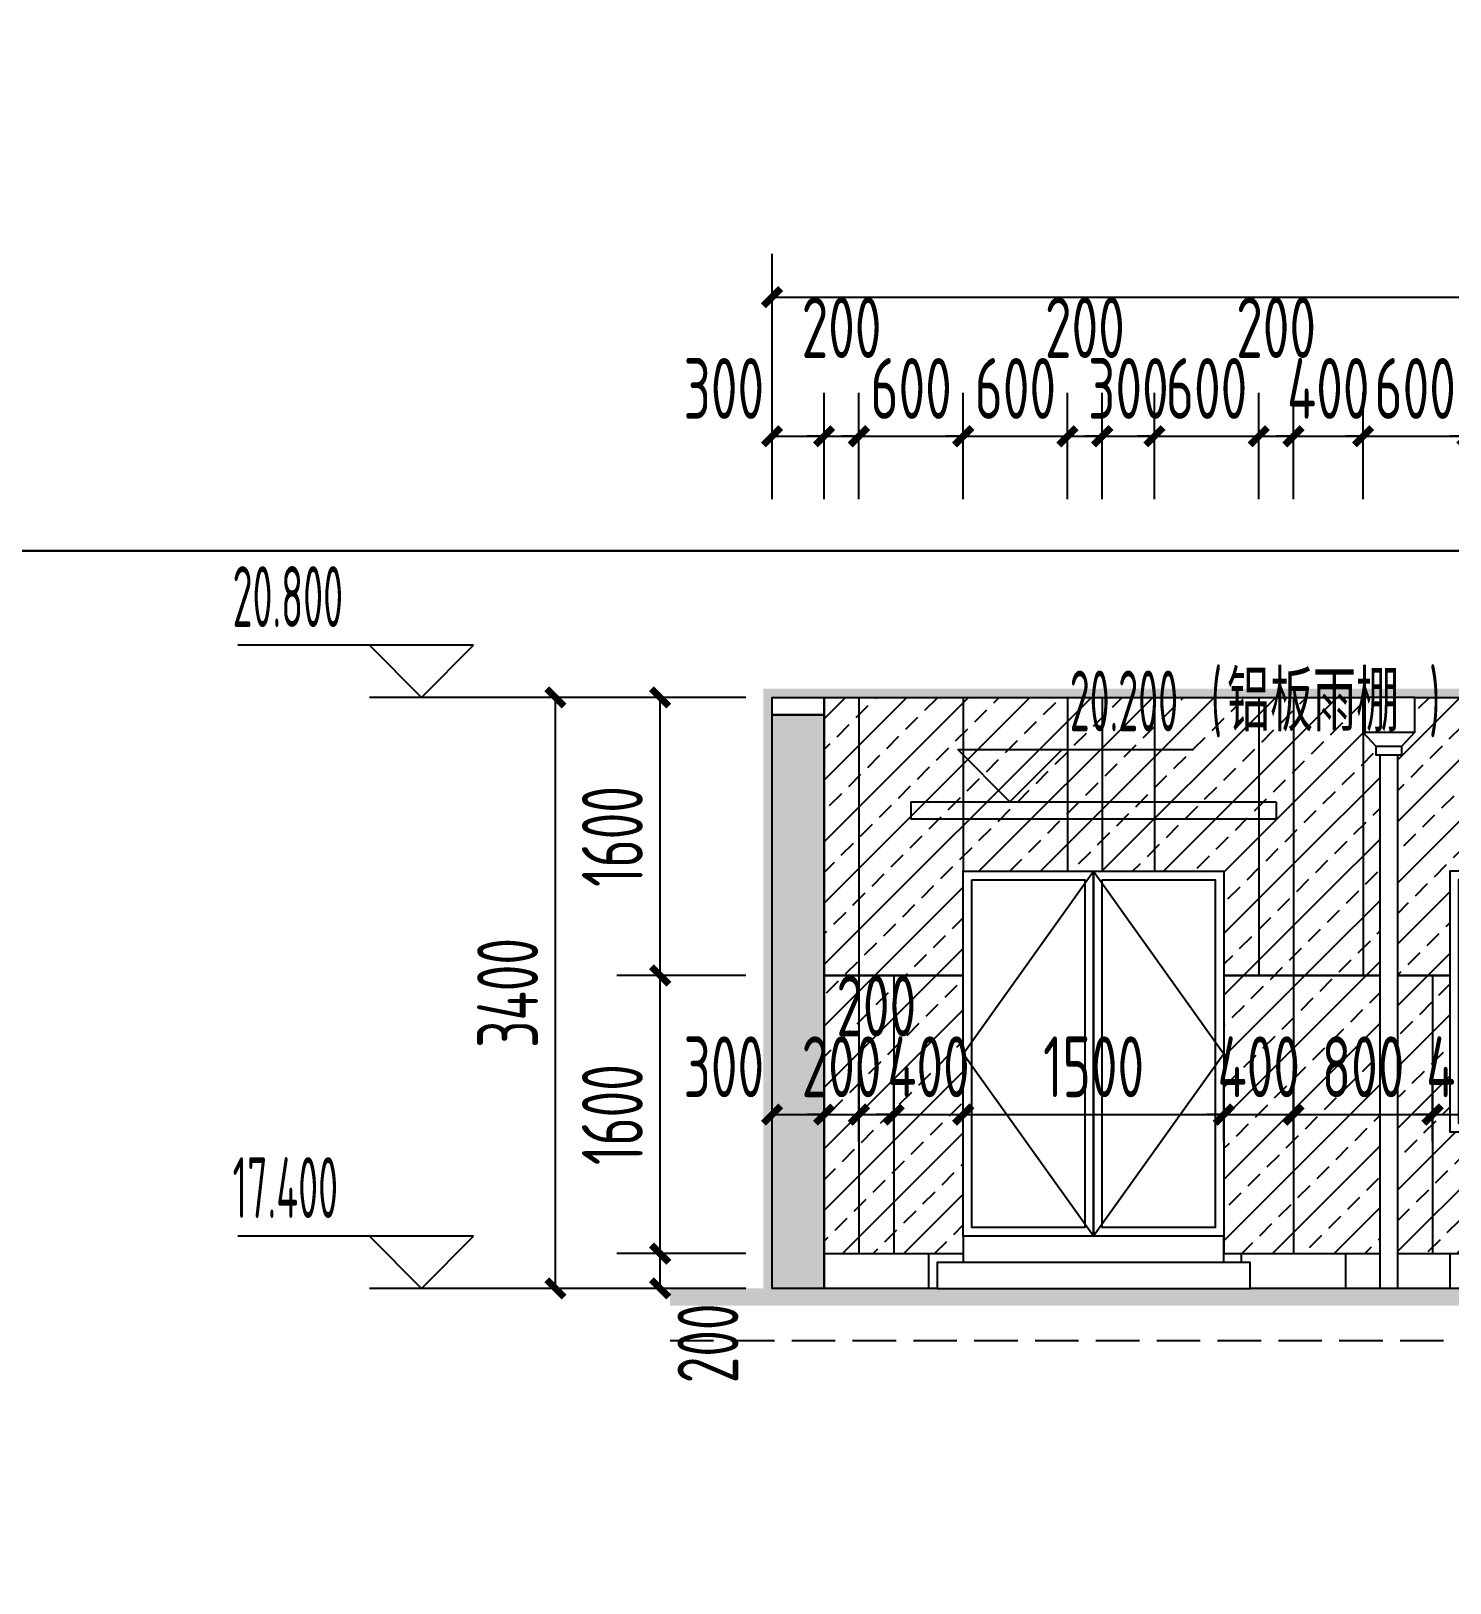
# Model space of a CAD drawing. Extents: x -863035 to 270371, y -8918 to 240488.
# Drawn here: x 204656 to 212818, y 137954 to 146883 of the extents above; entities that cross this region are included whole.
import ezdxf

# ---------------------------------------------------------------- set-up
doc = ezdxf.new("R2010")
doc.units = 0
doc.header["$LTSCALE"] = 1000
doc.header["$MEASUREMENT"] = 0
doc.linetypes.add('109-34 轴网$0$L1$0$$AUDIT_BAD_LTYPE1', pattern=[0])
doc.linetypes.add('DASH', pattern=[0.35, 0.25, -0.1])
for name, color, linetype in [('01-标注_尺寸', 124, 'Continuous'), ('01-标注_标高', 200, 'Continuous'), ('02-TEXT_标注', 130, 'Continuous'), ('05-填充_156', 156, 'Continuous'), ('05-填充_18', 18, 'Continuous'), ('A-C_窗', 140, 'Continuous'), ('E-墙面分格', 146, 'Continuous'), ('E-立面轮廓', 241, 'Continuous'), ('E_STRM', 7, 'Continuous')]:
    doc.layers.add(name, color=color, linetype=linetype)
doc.layers.add('04-不打印_辅助线', color=165, linetype='Continuous', plot=False)
doc.styles.add('_TCH_DIM', font='ROS1', dxfattribs={"width": 0.75, "bigfont": 'JD'})
doc.styles.add('_TCH_DIM_T3', font='ROS1', dxfattribs={"width": 0.75, "bigfont": 'JD'})
doc.dimstyles.new('_TCH_ARCH&&100', dxfattribs={"dimtxt": 350, "dimasz": 100, "dimexe": 250, "dimexo": 300, "dimgap": 100, "dimtad": 1, "dimdec": 0, "dimzin": 0, "dimdsep": 46, "dimtxsty": '_TCH_DIM_T3', "dimblk": 'ARCHTICK', "dimcen": 0.09, "dimclrt": 7, "dimazin": 2, "dimtfac": 1, "dimtdec": 0, "dimtix": 1, "dimtmove": 2, "dimatfit": 3, "dimfxl": 0, "dimtolj": 1, "dimtzin": 0, "dimarcsym": 0})

# ---------------------------------------------------------------- blocks, each defined once
blk = doc.blocks.new('JDLKSAJDLAKSDOW')
at = {"layer": 'A-C_窗', "linetype": '109-34 轴网$0$L1$0$$AUDIT_BAD_LTYPE1'}
for points in [[(-318023.8, 268749.4), (-318823.8, 268749.4), (-318823.8, 267249.4), (-318023.8, 267249.4)], [(-318073.8, 268699.4), (-318773.8, 268699.4), (-318773.8, 267299.4), (-318073.8, 267299.4)]]:
    blk.add_lwpolyline(points, close=True, dxfattribs=at)
blk.add_lwpolyline([(-318023.8, 268749.4), (-318773.8, 267999.4), (-318023.8, 267249.4)], dxfattribs=at)
blk = doc.blocks.new('_ArchTick')
at = {"color": 0, "linetype": 'ByBlock', "const_width": 0.4}
blk.add_lwpolyline([(-0.5, -0.5), (0.5, 0.5)], dxfattribs=at)
blk = doc.blocks.new('*D1827')
at = {"layer": '01-标注_尺寸', "color": 0, "lineweight": -2, "transparency": 16777216}
for p, q in [((208165.7, 143048.5), (207422.3, 143048.5)), ((207672.3, 139648.5), (207672.3, 143048.5)), ((208165.7, 139648.5), (207422.3, 139648.5))]:
    blk.add_line(p, q, dxfattribs=at)
at = {"layer": 'Defpoints', "color": 0, "transparency": 16777216}
for p in [(207672.3, 143048.5), (208465.7, 143048.5), (208465.7, 139648.5)]:
    blk.add_point(p, dxfattribs=at)
at = {"layer": '01-标注_尺寸', "color": 0, "lineweight": -2, "transparency": 16777216, "xscale": 100, "yscale": 100, "zscale": 100}
for p, rotation in [((207672.3, 143048.5), 90), ((207672.3, 139648.5), 270)]:
    blk.add_blockref('_ArchTick', p, dxfattribs=dict(at, rotation=rotation))
at = {"layer": '01-标注_尺寸', "color": 7, "transparency": 16777216, "insert": (207397.3, 141348.5), "char_height": 350, "attachment_point": 5, "rotation": 90, "style": '_TCH_DIM_T3'}
blk.add_mtext('\\A1;3400', dxfattribs=at)
blk = doc.blocks.new('*D1828')
at = {"layer": '01-标注_尺寸', "color": 0, "lineweight": -2, "transparency": 16777216}
for p, q in [((208768, 139848.5), (208024.6, 139848.5)), ((208274.6, 139648.5), (208274.6, 139848.5)), ((208768, 139648.5), (208024.6, 139648.5))]:
    blk.add_line(p, q, dxfattribs=at)
at = {"layer": 'Defpoints', "color": 0, "transparency": 16777216}
for p in [(208274.6, 139848.5), (209068, 139848.5), (209068, 139648.5)]:
    blk.add_point(p, dxfattribs=at)
at = {"layer": '01-标注_尺寸', "color": 0, "lineweight": -2, "transparency": 16777216, "xscale": 100, "yscale": 100, "zscale": 100}
for p, rotation in [((208274.6, 139848.5), 90), ((208274.6, 139648.5), 270)]:
    blk.add_blockref('_ArchTick', p, dxfattribs=dict(at, rotation=rotation))
at = {"layer": '01-标注_尺寸', "color": 7, "transparency": 16777216, "insert": (208549.6, 139332.5), "char_height": 350, "attachment_point": 5, "rotation": 90, "style": '_TCH_DIM_T3'}
blk.add_mtext('\\A1;200', dxfattribs=at)
blk = doc.blocks.new('*D1829')
at = {"layer": '01-标注_尺寸', "color": 0, "lineweight": -2, "transparency": 16777216}
for p, q in [((208768, 141448.5), (208024.6, 141448.5)), ((208274.6, 139848.5), (208274.6, 141448.5)), ((208768, 139848.5), (208024.6, 139848.5))]:
    blk.add_line(p, q, dxfattribs=at)
at = {"layer": 'Defpoints', "color": 0, "transparency": 16777216}
for p in [(208274.6, 141448.5), (209068, 141448.5), (209068, 139848.5)]:
    blk.add_point(p, dxfattribs=at)
at = {"layer": '01-标注_尺寸', "color": 0, "lineweight": -2, "transparency": 16777216, "xscale": 100, "yscale": 100, "zscale": 100}
for p, rotation in [((208274.6, 141448.5), 90), ((208274.6, 139848.5), 270)]:
    blk.add_blockref('_ArchTick', p, dxfattribs=dict(at, rotation=rotation))
at = {"layer": '01-标注_尺寸', "color": 7, "transparency": 16777216, "insert": (207999.6, 140648.5), "char_height": 350, "attachment_point": 5, "rotation": 90, "style": '_TCH_DIM_T3'}
blk.add_mtext('\\A1;1600', dxfattribs=at)
blk = doc.blocks.new('*D1830')
at = {"layer": '01-标注_尺寸', "color": 0, "lineweight": -2, "transparency": 16777216}
for p, q in [((208768, 143048.5), (208024.6, 143048.5)), ((208274.6, 141448.5), (208274.6, 143048.5)), ((208768, 141448.5), (208024.6, 141448.5))]:
    blk.add_line(p, q, dxfattribs=at)
at = {"layer": 'Defpoints', "color": 0, "transparency": 16777216}
for p in [(208274.6, 143048.5), (209068, 143048.5), (209068, 141448.5)]:
    blk.add_point(p, dxfattribs=at)
at = {"layer": '01-标注_尺寸', "color": 0, "lineweight": -2, "transparency": 16777216, "xscale": 100, "yscale": 100, "zscale": 100}
for p, rotation in [((208274.6, 143048.5), 90), ((208274.6, 141448.5), 270)]:
    blk.add_blockref('_ArchTick', p, dxfattribs=dict(at, rotation=rotation))
at = {"layer": '01-标注_尺寸', "color": 7, "transparency": 16777216, "insert": (207999.6, 142248.5), "char_height": 350, "attachment_point": 5, "rotation": 90, "style": '_TCH_DIM_T3'}
blk.add_mtext('\\A1;1600', dxfattribs=at)
blk = doc.blocks.new('*D1872')
at = {"layer": '01-标注_尺寸', "color": 0, "lineweight": -2, "transparency": 16777216}
for p, q in [((208918, 144189.9), (208918, 144801.2)), ((209218, 144189.9), (209218, 144801.2)), ((208918, 144551.2), (209218, 144551.2))]:
    blk.add_line(p, q, dxfattribs=at)
at = {"layer": 'Defpoints', "color": 0, "transparency": 16777216}
for p in [(209218, 144551.2), (208918, 143889.9), (209218, 143889.9)]:
    blk.add_point(p, dxfattribs=at)
at = {"layer": '01-标注_尺寸', "color": 0, "lineweight": -2, "transparency": 16777216, "xscale": 100, "yscale": 100, "zscale": 100, "rotation": 180}
blk.add_blockref('_ArchTick', (208918, 144551.2), dxfattribs=at)
at = {"layer": '01-标注_尺寸', "color": 0, "lineweight": -2, "transparency": 16777216, "xscale": 100, "yscale": 100, "zscale": 100}
blk.add_blockref('_ArchTick', (209218, 144551.2), dxfattribs=at)
at = {"layer": '01-标注_尺寸', "color": 7, "transparency": 16777216, "insert": (208640.8, 144826.2), "char_height": 350, "attachment_point": 5, "style": '_TCH_DIM_T3'}
blk.add_mtext('\\A1;300', dxfattribs=at)
blk = doc.blocks.new('*D1873')
at = {"layer": '01-标注_尺寸', "color": 0, "lineweight": -2, "transparency": 16777216}
for p, q in [((209218, 144189.9), (209218, 144801.2)), ((209418, 144189.9), (209418, 144801.2)), ((209218, 144551.2), (209118, 144551.2)), ((209218, 144551.2), (209418, 144551.2)), ((209418, 144551.2), (209518, 144551.2))]:
    blk.add_line(p, q, dxfattribs=at)
at = {"layer": 'Defpoints', "color": 0, "transparency": 16777216}
for p in [(209418, 144551.2), (209218, 143889.9), (209418, 143889.9)]:
    blk.add_point(p, dxfattribs=at)
at = {"layer": '01-标注_尺寸', "color": 0, "lineweight": -2, "transparency": 16777216, "xscale": 100, "yscale": 100, "zscale": 100}
blk.add_blockref('_ArchTick', (209218, 144551.2), dxfattribs=at)
at = {"layer": '01-标注_尺寸', "color": 0, "lineweight": -2, "transparency": 16777216, "xscale": 100, "yscale": 100, "zscale": 100, "rotation": 180}
blk.add_blockref('_ArchTick', (209418, 144551.2), dxfattribs=at)
at = {"layer": '01-标注_尺寸', "color": 7, "transparency": 16777216, "insert": (209318, 145176.2), "char_height": 350, "attachment_point": 5, "style": '_TCH_DIM_T3'}
blk.add_mtext('\\A1;200', dxfattribs=at)
blk = doc.blocks.new('*D1874')
at = {"layer": '01-标注_尺寸', "color": 0, "lineweight": -2, "transparency": 16777216}
for p, q in [((209418, 144189.9), (209418, 144801.2)), ((210018, 144189.9), (210018, 144801.2)), ((209418, 144551.2), (209318, 144551.2)), ((209418, 144551.2), (210018, 144551.2)), ((210018, 144551.2), (210118, 144551.2))]:
    blk.add_line(p, q, dxfattribs=at)
at = {"layer": 'Defpoints', "color": 0, "transparency": 16777216}
for p in [(210018, 144551.2), (209418, 143889.9), (210018, 143889.9)]:
    blk.add_point(p, dxfattribs=at)
at = {"layer": '01-标注_尺寸', "color": 0, "lineweight": -2, "transparency": 16777216, "xscale": 100, "yscale": 100, "zscale": 100}
blk.add_blockref('_ArchTick', (209418, 144551.2), dxfattribs=at)
at = {"layer": '01-标注_尺寸', "color": 0, "lineweight": -2, "transparency": 16777216, "xscale": 100, "yscale": 100, "zscale": 100, "rotation": 180}
blk.add_blockref('_ArchTick', (210018, 144551.2), dxfattribs=at)
at = {"layer": '01-标注_尺寸', "color": 7, "transparency": 16777216, "insert": (209718, 144826.2), "char_height": 350, "attachment_point": 5, "style": '_TCH_DIM_T3'}
blk.add_mtext('\\A1;600', dxfattribs=at)
blk = doc.blocks.new('*D1875')
at = {"layer": '01-标注_尺寸', "color": 0, "lineweight": -2, "transparency": 16777216}
for p, q in [((210018, 144189.9), (210018, 144801.2)), ((210618, 144189.9), (210618, 144801.2)), ((210018, 144551.2), (209918, 144551.2)), ((210018, 144551.2), (210618, 144551.2)), ((210618, 144551.2), (210718, 144551.2))]:
    blk.add_line(p, q, dxfattribs=at)
at = {"layer": 'Defpoints', "color": 0, "transparency": 16777216}
for p in [(210618, 144551.2), (210018, 143889.9), (210618, 143889.9)]:
    blk.add_point(p, dxfattribs=at)
at = {"layer": '01-标注_尺寸', "color": 0, "lineweight": -2, "transparency": 16777216, "xscale": 100, "yscale": 100, "zscale": 100}
blk.add_blockref('_ArchTick', (210018, 144551.2), dxfattribs=at)
at = {"layer": '01-标注_尺寸', "color": 0, "lineweight": -2, "transparency": 16777216, "xscale": 100, "yscale": 100, "zscale": 100, "rotation": 180}
blk.add_blockref('_ArchTick', (210618, 144551.2), dxfattribs=at)
at = {"layer": '01-标注_尺寸', "color": 7, "transparency": 16777216, "insert": (210318, 144826.2), "char_height": 350, "attachment_point": 5, "style": '_TCH_DIM_T3'}
blk.add_mtext('\\A1;600', dxfattribs=at)
blk = doc.blocks.new('*D1876')
at = {"layer": '01-标注_尺寸', "color": 0, "lineweight": -2, "transparency": 16777216}
for p, q in [((210618, 144189.9), (210618, 144801.2)), ((210818, 144189.9), (210818, 144801.2)), ((210618, 144551.2), (210818, 144551.2))]:
    blk.add_line(p, q, dxfattribs=at)
at = {"layer": 'Defpoints', "color": 0, "transparency": 16777216}
for p in [(210818, 144551.2), (210618, 143889.9), (210818, 143889.9)]:
    blk.add_point(p, dxfattribs=at)
at = {"layer": '01-标注_尺寸', "color": 0, "lineweight": -2, "transparency": 16777216, "xscale": 100, "yscale": 100, "zscale": 100, "rotation": 180}
blk.add_blockref('_ArchTick', (210618, 144551.2), dxfattribs=at)
at = {"layer": '01-标注_尺寸', "color": 0, "lineweight": -2, "transparency": 16777216, "xscale": 100, "yscale": 100, "zscale": 100}
blk.add_blockref('_ArchTick', (210818, 144551.2), dxfattribs=at)
at = {"layer": '01-标注_尺寸', "color": 7, "transparency": 16777216, "insert": (210718, 145176.2), "char_height": 350, "attachment_point": 5, "style": '_TCH_DIM_T3'}
blk.add_mtext('\\A1;200', dxfattribs=at)
blk = doc.blocks.new('*D1877')
at = {"layer": '01-标注_尺寸', "color": 0, "lineweight": -2, "transparency": 16777216}
for p, q in [((210818, 144189.9), (210818, 144801.2)), ((211118, 144189.9), (211118, 144801.2)), ((210818, 144551.2), (210718, 144551.2)), ((210818, 144551.2), (211118, 144551.2)), ((211118, 144551.2), (211218, 144551.2))]:
    blk.add_line(p, q, dxfattribs=at)
at = {"layer": 'Defpoints', "color": 0, "transparency": 16777216}
for p in [(211118, 144551.2), (210818, 143889.9), (211118, 143889.9)]:
    blk.add_point(p, dxfattribs=at)
at = {"layer": '01-标注_尺寸', "color": 0, "lineweight": -2, "transparency": 16777216, "xscale": 100, "yscale": 100, "zscale": 100}
blk.add_blockref('_ArchTick', (210818, 144551.2), dxfattribs=at)
at = {"layer": '01-标注_尺寸', "color": 0, "lineweight": -2, "transparency": 16777216, "xscale": 100, "yscale": 100, "zscale": 100, "rotation": 180}
blk.add_blockref('_ArchTick', (211118, 144551.2), dxfattribs=at)
at = {"layer": '01-标注_尺寸', "color": 7, "transparency": 16777216, "insert": (210968, 144826.2), "char_height": 350, "attachment_point": 5, "style": '_TCH_DIM_T3'}
blk.add_mtext('\\A1;300', dxfattribs=at)
blk = doc.blocks.new('*D1878')
at = {"layer": '01-标注_尺寸', "color": 0, "lineweight": -2, "transparency": 16777216}
for p, q in [((211118, 144189.9), (211118, 144801.2)), ((211718, 144189.9), (211718, 144801.2)), ((211118, 144551.2), (211018, 144551.2)), ((211118, 144551.2), (211718, 144551.2)), ((211718, 144551.2), (211818, 144551.2))]:
    blk.add_line(p, q, dxfattribs=at)
at = {"layer": 'Defpoints', "color": 0, "transparency": 16777216}
for p in [(211718, 144551.2), (211118, 143889.9), (211718, 143889.9)]:
    blk.add_point(p, dxfattribs=at)
at = {"layer": '01-标注_尺寸', "color": 0, "lineweight": -2, "transparency": 16777216, "xscale": 100, "yscale": 100, "zscale": 100}
blk.add_blockref('_ArchTick', (211118, 144551.2), dxfattribs=at)
at = {"layer": '01-标注_尺寸', "color": 0, "lineweight": -2, "transparency": 16777216, "xscale": 100, "yscale": 100, "zscale": 100, "rotation": 180}
blk.add_blockref('_ArchTick', (211718, 144551.2), dxfattribs=at)
at = {"layer": '01-标注_尺寸', "color": 7, "transparency": 16777216, "insert": (211418, 144826.2), "char_height": 350, "attachment_point": 5, "style": '_TCH_DIM_T3'}
blk.add_mtext('\\A1;600', dxfattribs=at)
blk = doc.blocks.new('*D1879')
at = {"layer": '01-标注_尺寸', "color": 0, "lineweight": -2, "transparency": 16777216}
for p, q in [((211718, 144189.9), (211718, 144801.2)), ((211918, 144189.9), (211918, 144801.2)), ((211718, 144551.2), (211918, 144551.2))]:
    blk.add_line(p, q, dxfattribs=at)
at = {"layer": 'Defpoints', "color": 0, "transparency": 16777216}
for p in [(211918, 144551.2), (211718, 143889.9), (211918, 143889.9)]:
    blk.add_point(p, dxfattribs=at)
at = {"layer": '01-标注_尺寸', "color": 0, "lineweight": -2, "transparency": 16777216, "xscale": 100, "yscale": 100, "zscale": 100, "rotation": 180}
blk.add_blockref('_ArchTick', (211718, 144551.2), dxfattribs=at)
at = {"layer": '01-标注_尺寸', "color": 0, "lineweight": -2, "transparency": 16777216, "xscale": 100, "yscale": 100, "zscale": 100}
blk.add_blockref('_ArchTick', (211918, 144551.2), dxfattribs=at)
at = {"layer": '01-标注_尺寸', "color": 7, "transparency": 16777216, "insert": (211818, 145176.2), "char_height": 350, "attachment_point": 5, "style": '_TCH_DIM_T3'}
blk.add_mtext('\\A1;200', dxfattribs=at)
blk = doc.blocks.new('*D1880')
at = {"layer": '01-标注_尺寸', "color": 0, "lineweight": -2, "transparency": 16777216}
for p, q in [((211918, 144189.9), (211918, 144801.2)), ((212318, 144189.9), (212318, 144801.2)), ((211918, 144551.2), (211818, 144551.2)), ((211918, 144551.2), (212318, 144551.2)), ((212318, 144551.2), (212418, 144551.2))]:
    blk.add_line(p, q, dxfattribs=at)
at = {"layer": 'Defpoints', "color": 0, "transparency": 16777216}
for p in [(212318, 144551.2), (211918, 143889.9), (212318, 143889.9)]:
    blk.add_point(p, dxfattribs=at)
at = {"layer": '01-标注_尺寸', "color": 0, "lineweight": -2, "transparency": 16777216, "xscale": 100, "yscale": 100, "zscale": 100}
blk.add_blockref('_ArchTick', (211918, 144551.2), dxfattribs=at)
at = {"layer": '01-标注_尺寸', "color": 0, "lineweight": -2, "transparency": 16777216, "xscale": 100, "yscale": 100, "zscale": 100, "rotation": 180}
blk.add_blockref('_ArchTick', (212318, 144551.2), dxfattribs=at)
at = {"layer": '01-标注_尺寸', "color": 7, "transparency": 16777216, "insert": (212118, 144826.2), "char_height": 350, "attachment_point": 5, "style": '_TCH_DIM_T3'}
blk.add_mtext('\\A1;400', dxfattribs=at)
blk = doc.blocks.new('*D1881')
at = {"layer": '01-标注_尺寸', "color": 0, "lineweight": -2, "transparency": 16777216}
for p, q in [((212318, 144189.9), (212318, 144801.2)), ((212918, 144189.9), (212918, 144801.2)), ((212318, 144551.2), (212218, 144551.2)), ((212318, 144551.2), (212918, 144551.2)), ((212918, 144551.2), (213018, 144551.2))]:
    blk.add_line(p, q, dxfattribs=at)
at = {"layer": 'Defpoints', "color": 0, "transparency": 16777216}
for p in [(212918, 144551.2), (212318, 143889.9), (212918, 143889.9)]:
    blk.add_point(p, dxfattribs=at)
at = {"layer": '01-标注_尺寸', "color": 0, "lineweight": -2, "transparency": 16777216, "xscale": 100, "yscale": 100, "zscale": 100}
blk.add_blockref('_ArchTick', (212318, 144551.2), dxfattribs=at)
at = {"layer": '01-标注_尺寸', "color": 0, "lineweight": -2, "transparency": 16777216, "xscale": 100, "yscale": 100, "zscale": 100, "rotation": 180}
blk.add_blockref('_ArchTick', (212918, 144551.2), dxfattribs=at)
at = {"layer": '01-标注_尺寸', "color": 7, "transparency": 16777216, "insert": (212618, 144826.2), "char_height": 350, "attachment_point": 5, "style": '_TCH_DIM_T3'}
blk.add_mtext('\\A1;600', dxfattribs=at)
blk = doc.blocks.new('*D1882')
at = {"layer": '01-标注_尺寸', "color": 0, "lineweight": -2, "transparency": 16777216}
for p, q in [((212918, 144189.9), (212918, 144801.2)), ((213318, 144189.9), (213318, 144801.2)), ((212918, 144551.2), (212818, 144551.2)), ((212918, 144551.2), (213318, 144551.2)), ((213318, 144551.2), (213418, 144551.2))]:
    blk.add_line(p, q, dxfattribs=at)
at = {"layer": 'Defpoints', "color": 0, "transparency": 16777216}
for p in [(213318, 144551.2), (212918, 143889.9), (213318, 143889.9)]:
    blk.add_point(p, dxfattribs=at)
at = {"layer": '01-标注_尺寸', "color": 0, "lineweight": -2, "transparency": 16777216, "xscale": 100, "yscale": 100, "zscale": 100}
blk.add_blockref('_ArchTick', (212918, 144551.2), dxfattribs=at)
at = {"layer": '01-标注_尺寸', "color": 0, "lineweight": -2, "transparency": 16777216, "xscale": 100, "yscale": 100, "zscale": 100, "rotation": 180}
blk.add_blockref('_ArchTick', (213318, 144551.2), dxfattribs=at)
at = {"layer": '01-标注_尺寸', "color": 7, "transparency": 16777216, "insert": (213118, 144826.2), "char_height": 350, "attachment_point": 5, "style": '_TCH_DIM_T3'}
blk.add_mtext('\\A1;400', dxfattribs=at)
blk = doc.blocks.new('*D1918')
at = {"layer": '01-标注_尺寸', "color": 0, "lineweight": -2, "transparency": 16777216}
for p, q in [((208918, 144676.2), (208918, 145601.2)), ((227318, 144676.2), (227318, 145601.2)), ((208918, 145351.2), (227318, 145351.2))]:
    blk.add_line(p, q, dxfattribs=at)
at = {"layer": 'Defpoints', "color": 0, "transparency": 16777216}
for p in [(227318, 145351.2), (208918, 144376.2), (227318, 144376.2)]:
    blk.add_point(p, dxfattribs=at)
at = {"layer": '01-标注_尺寸', "color": 0, "lineweight": -2, "transparency": 16777216, "xscale": 100, "yscale": 100, "zscale": 100, "rotation": 180}
blk.add_blockref('_ArchTick', (208918, 145351.2), dxfattribs=at)
at = {"layer": '01-标注_尺寸', "color": 0, "lineweight": -2, "transparency": 16777216, "xscale": 100, "yscale": 100, "zscale": 100}
blk.add_blockref('_ArchTick', (227318, 145351.2), dxfattribs=at)
at = {"layer": '01-标注_尺寸', "color": 7, "transparency": 16777216, "insert": (218118, 145626.2), "char_height": 350, "attachment_point": 5, "style": '_TCH_DIM_T3'}
blk.add_mtext('\\A1;18400', dxfattribs=at)
blk = doc.blocks.new('_RAINH')
blk.add_lwpolyline([(-150, 0), (-150, -200), (150, -200), (150, 0)], close=True)
for points in [[(-150, -200), (-75, -280), (75, -280), (150, -200)], [(-75, -280), (-75, -330), (75, -330), (75, -280)]]:
    blk.add_lwpolyline(points)
blk = doc.blocks.new('*D2161')
at = {"layer": '01-标注_尺寸', "color": 0, "lineweight": -2, "transparency": 16777216}
for p, q in [((208918, 140493.3), (208918, 140898.5)), ((209218, 140493.3), (209218, 140898.5)), ((208918, 140648.5), (209218, 140648.5))]:
    blk.add_line(p, q, dxfattribs=at)
at = {"layer": 'Defpoints', "color": 0, "transparency": 16777216}
for p in [(209218, 140648.5), (208918, 140193.3), (209218, 140193.3)]:
    blk.add_point(p, dxfattribs=at)
at = {"layer": '01-标注_尺寸', "color": 0, "lineweight": -2, "transparency": 16777216, "xscale": 100, "yscale": 100, "zscale": 100, "rotation": 180}
blk.add_blockref('_ArchTick', (208918, 140648.5), dxfattribs=at)
at = {"layer": '01-标注_尺寸', "color": 0, "lineweight": -2, "transparency": 16777216, "xscale": 100, "yscale": 100, "zscale": 100}
blk.add_blockref('_ArchTick', (209218, 140648.5), dxfattribs=at)
at = {"layer": '01-标注_尺寸', "color": 7, "transparency": 16777216, "insert": (208640.8, 140923.5), "char_height": 350, "attachment_point": 5, "style": '_TCH_DIM_T3'}
blk.add_mtext('\\A1;300', dxfattribs=at)
blk = doc.blocks.new('*D2162')
at = {"layer": '01-标注_尺寸', "color": 0, "lineweight": -2, "transparency": 16777216}
for p, q in [((209218, 140493.3), (209218, 140898.5)), ((209418, 140493.3), (209418, 140898.5)), ((209218, 140648.5), (209118, 140648.5)), ((209218, 140648.5), (209418, 140648.5)), ((209418, 140648.5), (209518, 140648.5))]:
    blk.add_line(p, q, dxfattribs=at)
at = {"layer": 'Defpoints', "color": 0, "transparency": 16777216}
for p in [(209418, 140648.5), (209218, 140193.3), (209418, 140193.3)]:
    blk.add_point(p, dxfattribs=at)
at = {"layer": '01-标注_尺寸', "color": 0, "lineweight": -2, "transparency": 16777216, "xscale": 100, "yscale": 100, "zscale": 100}
blk.add_blockref('_ArchTick', (209218, 140648.5), dxfattribs=at)
at = {"layer": '01-标注_尺寸', "color": 0, "lineweight": -2, "transparency": 16777216, "xscale": 100, "yscale": 100, "zscale": 100, "rotation": 180}
blk.add_blockref('_ArchTick', (209418, 140648.5), dxfattribs=at)
at = {"layer": '01-标注_尺寸', "color": 7, "transparency": 16777216, "insert": (209318, 140923.5), "char_height": 350, "attachment_point": 5, "style": '_TCH_DIM_T3'}
blk.add_mtext('\\A1;200', dxfattribs=at)
blk = doc.blocks.new('*D2163')
at = {"layer": '01-标注_尺寸', "color": 0, "lineweight": -2, "transparency": 16777216}
for p, q in [((209418, 140493.3), (209418, 140898.5)), ((209618, 140493.3), (209618, 140898.5)), ((209418, 140648.5), (209618, 140648.5))]:
    blk.add_line(p, q, dxfattribs=at)
at = {"layer": 'Defpoints', "color": 0, "transparency": 16777216}
for p in [(209618, 140648.5), (209418, 140193.3), (209618, 140193.3)]:
    blk.add_point(p, dxfattribs=at)
at = {"layer": '01-标注_尺寸', "color": 0, "lineweight": -2, "transparency": 16777216, "xscale": 100, "yscale": 100, "zscale": 100, "rotation": 180}
blk.add_blockref('_ArchTick', (209418, 140648.5), dxfattribs=at)
at = {"layer": '01-标注_尺寸', "color": 0, "lineweight": -2, "transparency": 16777216, "xscale": 100, "yscale": 100, "zscale": 100}
blk.add_blockref('_ArchTick', (209618, 140648.5), dxfattribs=at)
at = {"layer": '01-标注_尺寸', "color": 7, "transparency": 16777216, "insert": (209518, 141273.5), "char_height": 350, "attachment_point": 5, "style": '_TCH_DIM_T3'}
blk.add_mtext('\\A1;200', dxfattribs=at)
blk = doc.blocks.new('*D2164')
at = {"layer": '01-标注_尺寸', "color": 0, "lineweight": -2, "transparency": 16777216}
for p, q in [((209618, 140493.3), (209618, 140898.5)), ((210018, 140493.3), (210018, 140898.5)), ((209618, 140648.5), (209518, 140648.5)), ((209618, 140648.5), (210018, 140648.5)), ((210018, 140648.5), (210118, 140648.5))]:
    blk.add_line(p, q, dxfattribs=at)
at = {"layer": 'Defpoints', "color": 0, "transparency": 16777216}
for p in [(210018, 140648.5), (209618, 140193.3), (210018, 140193.3)]:
    blk.add_point(p, dxfattribs=at)
at = {"layer": '01-标注_尺寸', "color": 0, "lineweight": -2, "transparency": 16777216, "xscale": 100, "yscale": 100, "zscale": 100}
blk.add_blockref('_ArchTick', (209618, 140648.5), dxfattribs=at)
at = {"layer": '01-标注_尺寸', "color": 0, "lineweight": -2, "transparency": 16777216, "xscale": 100, "yscale": 100, "zscale": 100, "rotation": 180}
blk.add_blockref('_ArchTick', (210018, 140648.5), dxfattribs=at)
at = {"layer": '01-标注_尺寸', "color": 7, "transparency": 16777216, "insert": (209818, 140923.5), "char_height": 350, "attachment_point": 5, "style": '_TCH_DIM_T3'}
blk.add_mtext('\\A1;400', dxfattribs=at)
blk = doc.blocks.new('*D2165')
at = {"layer": '01-标注_尺寸', "color": 0, "lineweight": -2, "transparency": 16777216}
for p, q in [((210018, 140493.3), (210018, 140898.5)), ((211518, 140493.3), (211518, 140898.5)), ((210018, 140648.5), (211518, 140648.5))]:
    blk.add_line(p, q, dxfattribs=at)
at = {"layer": 'Defpoints', "color": 0, "transparency": 16777216}
for p in [(211518, 140648.5), (210018, 140193.3), (211518, 140193.3)]:
    blk.add_point(p, dxfattribs=at)
at = {"layer": '01-标注_尺寸', "color": 0, "lineweight": -2, "transparency": 16777216, "xscale": 100, "yscale": 100, "zscale": 100, "rotation": 180}
blk.add_blockref('_ArchTick', (210018, 140648.5), dxfattribs=at)
at = {"layer": '01-标注_尺寸', "color": 0, "lineweight": -2, "transparency": 16777216, "xscale": 100, "yscale": 100, "zscale": 100}
blk.add_blockref('_ArchTick', (211518, 140648.5), dxfattribs=at)
at = {"layer": '01-标注_尺寸', "color": 7, "transparency": 16777216, "insert": (210768, 140923.5), "char_height": 350, "attachment_point": 5, "style": '_TCH_DIM_T3'}
blk.add_mtext('\\A1;1500', dxfattribs=at)
blk = doc.blocks.new('*D2166')
at = {"layer": '01-标注_尺寸', "color": 0, "lineweight": -2, "transparency": 16777216}
for p, q in [((211518, 140493.3), (211518, 140898.5)), ((211918, 140493.3), (211918, 140898.5)), ((211518, 140648.5), (211418, 140648.5)), ((211518, 140648.5), (211918, 140648.5)), ((211918, 140648.5), (212018, 140648.5))]:
    blk.add_line(p, q, dxfattribs=at)
at = {"layer": 'Defpoints', "color": 0, "transparency": 16777216}
for p in [(211918, 140648.5), (211518, 140193.3), (211918, 140193.3)]:
    blk.add_point(p, dxfattribs=at)
at = {"layer": '01-标注_尺寸', "color": 0, "lineweight": -2, "transparency": 16777216, "xscale": 100, "yscale": 100, "zscale": 100}
blk.add_blockref('_ArchTick', (211518, 140648.5), dxfattribs=at)
at = {"layer": '01-标注_尺寸', "color": 0, "lineweight": -2, "transparency": 16777216, "xscale": 100, "yscale": 100, "zscale": 100, "rotation": 180}
blk.add_blockref('_ArchTick', (211918, 140648.5), dxfattribs=at)
at = {"layer": '01-标注_尺寸', "color": 7, "transparency": 16777216, "insert": (211718, 140923.5), "char_height": 350, "attachment_point": 5, "style": '_TCH_DIM_T3'}
blk.add_mtext('\\A1;400', dxfattribs=at)
blk = doc.blocks.new('*D2167')
at = {"layer": '01-标注_尺寸', "color": 0, "lineweight": -2, "transparency": 16777216}
for p, q in [((211918, 140493.3), (211918, 140898.5)), ((212718, 140493.3), (212718, 140898.5)), ((211918, 140648.5), (212718, 140648.5))]:
    blk.add_line(p, q, dxfattribs=at)
at = {"layer": 'Defpoints', "color": 0, "transparency": 16777216}
for p in [(212718, 140648.5), (211918, 140193.3), (212718, 140193.3)]:
    blk.add_point(p, dxfattribs=at)
at = {"layer": '01-标注_尺寸', "color": 0, "lineweight": -2, "transparency": 16777216, "xscale": 100, "yscale": 100, "zscale": 100, "rotation": 180}
blk.add_blockref('_ArchTick', (211918, 140648.5), dxfattribs=at)
at = {"layer": '01-标注_尺寸', "color": 0, "lineweight": -2, "transparency": 16777216, "xscale": 100, "yscale": 100, "zscale": 100}
blk.add_blockref('_ArchTick', (212718, 140648.5), dxfattribs=at)
at = {"layer": '01-标注_尺寸', "color": 7, "transparency": 16777216, "insert": (212318, 140923.5), "char_height": 350, "attachment_point": 5, "style": '_TCH_DIM_T3'}
blk.add_mtext('\\A1;800', dxfattribs=at)
blk = doc.blocks.new('*D2168')
at = {"layer": '01-标注_尺寸', "color": 0, "lineweight": -2, "transparency": 16777216}
for p, q in [((212718, 140493.3), (212718, 140898.5)), ((213118, 140493.3), (213118, 140898.5)), ((212718, 140648.5), (212618, 140648.5)), ((212718, 140648.5), (213118, 140648.5)), ((213118, 140648.5), (213218, 140648.5))]:
    blk.add_line(p, q, dxfattribs=at)
at = {"layer": 'Defpoints', "color": 0, "transparency": 16777216}
for p in [(213118, 140648.5), (212718, 140193.3), (213118, 140193.3)]:
    blk.add_point(p, dxfattribs=at)
at = {"layer": '01-标注_尺寸', "color": 0, "lineweight": -2, "transparency": 16777216, "xscale": 100, "yscale": 100, "zscale": 100}
blk.add_blockref('_ArchTick', (212718, 140648.5), dxfattribs=at)
at = {"layer": '01-标注_尺寸', "color": 0, "lineweight": -2, "transparency": 16777216, "xscale": 100, "yscale": 100, "zscale": 100, "rotation": 180}
blk.add_blockref('_ArchTick', (213118, 140648.5), dxfattribs=at)
at = {"layer": '01-标注_尺寸', "color": 7, "transparency": 16777216, "insert": (212918, 140923.5), "char_height": 350, "attachment_point": 5, "style": '_TCH_DIM_T3'}
blk.add_mtext('\\A1;400', dxfattribs=at)

msp = doc.modelspace()

# ---------------------------------------------------------------- hatches: boundary and pattern name
at = {"layer": '05-填充_156'}
h = msp.add_hatch(dxfattribs=at)
h.set_pattern_fill('天然石材', color=256, scale=50)
h.set_pattern_definition([(45, (234609.52, -108161.78), (-176.77677, 176.77677), []), (45, (234696.46, -108251.54), (-176.77677, 176.77677), [98.68425, -56.391])])
h.paths.add_polyline_path([(210018, 139848.5), (210018, 142048.5), (211518, 142048.5), (211518, 139848.5), (214518, 139848.5), (214518, 143048.5), (209218, 143048.5), (209218, 139848.5)])
h.paths.add_polyline_path([(212818, 142048.5), (213618, 142048.5), (213618, 140548.5), (212818, 140548.5)])
at = {"layer": '05-填充_18'}
h = msp.add_hatch(color=256, dxfattribs=at)
h.dxf.hatch_style = 1
h.paths.add_polyline_path([(208918, 142948.5), (209218, 142948.5), (209218, 139648.5), (208918, 139648.5)])

# ---------------------------------------------------------------- linework, layer by layer
at = {"layer": '01-标注_标高'}
for p, q in [((207201.7, 143348.5), (205845.1, 143348.5)), ((206901.7, 143048.5), (206601.7, 143348.5)), ((206901.7, 143048.5), (207201.7, 143348.5)), ((207622, 143048.5), (206601.7, 143048.5)), ((210286.9, 142448.5), (209986.9, 142748.5)), ((209986.9, 142748.5), (211343.5, 142748.5)), ((210286.9, 142448.5), (210586.9, 142748.5)), ((207201.7, 139948.5), (205845.1, 139948.5)), ((206901.7, 139648.5), (206601.7, 139948.5)), ((206901.7, 139648.5), (207201.7, 139948.5)), ((207622, 139648.5), (206601.7, 139648.5))]:
    msp.add_line(p, q, dxfattribs=at)
at = {"layer": '04-不打印_辅助线'}
for points in [[(229685, 171174.5), (204055.1, 171174.5), (204055.1, 143892.3), (229685, 143892.3)], [(229685, 143892.3), (204055.1, 143892.3), (204055.1, 116752.5), (229685, 116752.5)]]:
    msp.add_lwpolyline(points, close=True, dxfattribs=at)
at = {"layer": 'A-C_窗', "linetype": '109-34 轴网$0$L1$0$$AUDIT_BAD_LTYPE1'}
msp.add_line((209218, 139848.5), (214518, 139848.5), dxfattribs=at)
at = {"layer": 'A-C_窗', "linetype": 'DASH'}
msp.add_line((208331.5, 139348.5), (227867.1, 139348.5), dxfattribs=at)
at = {"layer": 'A-C_窗'}
for points in [[(209218, 142948.5), (208918, 142948.5), (208918, 143048.5), (209218, 143048.5)], [(209218, 143048.5), (214518, 143048.5), (214518, 139648.5), (209218, 139648.5)], [(208918, 142948.5), (209218, 142948.5), (209218, 139648.5), (208918, 139648.5)]]:
    msp.add_lwpolyline(points, close=True, dxfattribs=at)
at = {"layer": 'A-C_窗', "linetype": '109-34 轴网$0$L1$0$$AUDIT_BAD_LTYPE1'}
msp.add_lwpolyline([(211818.3, 142448.5), (211818.3, 142348.5), (209717.7, 142348.5), (209717.7, 142448.5)], close=True, dxfattribs=at)
at = {"layer": 'E-墙面分格'}
for p, q in [((209418, 143048.5), (209418, 141448.5)), ((210018, 143048.5), (210018, 141448.5)), ((210618, 143048.5), (210618, 141448.5)), ((210818, 143048.5), (210818, 141448.5)), ((211118, 143048.5), (211118, 139848.5)), ((211718, 143048.5), (211718, 141448.5)), ((211918, 143048.5), (211918, 141448.5)), ((212318, 143048.5), (212318, 141448.5)), ((209418, 141448.5), (209418, 139848.5)), ((209618, 141448.5), (209618, 139848.5)), ((210218, 141448.5), (210218, 139848.5)), ((211518, 141448.5), (211518, 139848.5)), ((211918, 141448.5), (211918, 139848.5)), ((212718, 141448.5), (212718, 139848.5)), ((209818, 139848.5), (209818, 139648.5)), ((210418, 139848.5), (210418, 139648.5)), ((211617.8, 139848.5), (211617.8, 139648.5)), ((212217.8, 139848.5), (212217.8, 139648.5)), ((212817.8, 139848.5), (212817.8, 139648.5)), ((211018, 139798.5), (211018, 139648.5))]:
    msp.add_line(p, q, dxfattribs=at)
for points in [[(212818, 141448.5), (209218, 141448.5)], [(209218, 141448.5), (212818, 141448.5)]]:
    msp.add_lwpolyline(points, dxfattribs=at)
at = {"layer": 'E-立面轮廓'}
for points, const_width in [([(208893, 139601.3), (208893, 143073.5), (214543, 143073.5), (214543, 139601.3)], 50), ([(208331.5, 139598.5), (227867.1, 139598.5)], 100)]:
    msp.add_lwpolyline(points, dxfattribs=dict(at, const_width=const_width))

# ---------------------------------------------------------------- block references
msp.add_blockref('JDLKSAJDLAKSDOW', (531641.8, -126701))

# ---------------------------------------------------------------- texts
at = {"layer": '02-TEXT_标注', "style": '_TCH_DIM', "width": 0.5625}
for s, p in [('20.800', (205815.1, 143453.5)), ('(', (211443.5, 142853.5)), (')', (212699.3, 142853.5)), ('20.200', (210631, 142853.5)), ('17.400', (205815.1, 140053.5))]:
    msp.add_text(s, height=350, dxfattribs=at).set_placement(p)

# ---------------------------------------------------------------- dimensions: what is measured, and where the dimension line sits
at = {"layer": '01-标注_尺寸'}
for p1, p2, distance, picture, middle in [((208918, 144376.2), (227318, 144376.2), 975, '*D1918', (218118, 145626.2)), ((209418, 143889.9), (210018, 143889.9), 661.3, '*D1874', (209718, 144826.2)), ((210018, 143889.9), (210618, 143889.9), 661.3, '*D1875', (210318, 144826.2)), ((210818, 143889.9), (211118, 143889.9), 661.3, '*D1877', (210968, 144826.2)), ((211118, 143889.9), (211718, 143889.9), 661.3, '*D1878', (211418, 144826.2)), ((211918, 143889.9), (212318, 143889.9), 661.3, '*D1880', (212118, 144826.2)), ((212318, 143889.9), (212918, 143889.9), 661.3, '*D1881', (212618, 144826.2)), ((212918, 143889.9), (213318, 143889.9), 661.3, '*D1882', (213118, 144826.2)), ((208465.7, 139648.5), (208465.7, 143048.5), 793.4, '*D1827', (207397.3, 141348.5)), ((209068, 141448.5), (209068, 143048.5), 793.4, '*D1830', (207999.6, 142248.5)), ((209068, 139848.5), (209068, 141448.5), 793.4, '*D1829', (207999.6, 140648.5)), ((209218, 140193.3), (209418, 140193.3), 455.2, '*D2162', (209318, 140923.5))]:
    dim = msp.add_aligned_dim(p1=p1, p2=p2, distance=distance, dimstyle='_TCH_ARCH&&100', dxfattribs=at)
    dim.commit()
    dim.dimension.update_dxf_attribs({"geometry": picture, "text_midpoint": middle})
for base, p1, p2, angle, picture, middle in [((209418, 144551.2), (209218, 143889.9), (209418, 143889.9), 0, '*D1873', (209318, 145176.2)), ((210818, 144551.2), (210618, 143889.9), (210818, 143889.9), 0, '*D1876', (210718, 145176.2)), ((211918, 144551.2), (211718, 143889.9), (211918, 143889.9), 0, '*D1879', (211818, 145176.2)), ((209218, 144551.2), (208918, 143889.9), (209218, 143889.9), 0, '*D1872', (208640.8, 144826.2)), ((209218, 140648.5), (208918, 140193.3), (209218, 140193.3), 0, '*D2161', (208640.8, 140923.5)), ((208274.6, 139848.5), (209068, 139648.5), (209068, 139848.5), 90, '*D1828', (208549.6, 139332.5))]:
    dim = msp.add_linear_dim(base=base, p1=p1, p2=p2, angle=angle, dimstyle='_TCH_ARCH&&100', dxfattribs=at)
    dim.commit()
    dim.dimension.update_dxf_attribs({"geometry": picture, "text_midpoint": middle, "dimtype": 161})

# ---------------------------------------------------------------- next in the draw order: wipeouts: each hides what was drawn before it
for points, layer in [([(209867.7, 139648.5), (211668.2, 139648.5), (211668.2, 139798.5), (211518, 139798.5), (211518, 142048.5), (210018, 142048.5), (210018, 139798.5), (209867.7, 139798.5)], '04-不打印_辅助线'), ([(212516.2, 142718.5), (212516.2, 139648.5), (212416.2, 139648.5), (212416.2, 142718.5), (212391.2, 142718.5), (212391.2, 142768.5), (212316.2, 142848.5), (212316.2, 143048.5), (212616.2, 143048.5), (212616.2, 142848.5), (212541.2, 142768.5), (212541.2, 142718.5)], 'E_STRM')]:
    msp.add_wipeout(points).dxf.layer = layer

# ---------------------------------------------------------------- next in the draw order: linework, layer by layer
at = {"layer": 'A-C_窗', "linetype": '109-34 轴网$0$L1$0$$AUDIT_BAD_LTYPE1'}
for points in [[(210768, 142048.5), (211518, 140998.5), (210768, 139948.5), (210018, 140998.5), (210768, 142048.5), (210768, 139948.5)], [(211518, 139798.5), (211518, 139948.5), (210018, 139948.5), (210018, 139798.5)]]:
    msp.add_lwpolyline(points, dxfattribs=at)
for points in [[(210018, 142048.5), (210768, 142048.5), (210768, 139948.5), (210018, 139948.5)], [(210068, 141998.5), (210718, 141998.5), (210718, 139998.5), (210068, 139998.5)], [(210768, 142048.5), (211518, 142048.5), (211518, 139948.5), (210768, 139948.5)], [(210818, 141998.5), (211468, 141998.5), (211468, 139998.5), (210818, 139998.5)]]:
    msp.add_lwpolyline(points, close=True, dxfattribs=at)
at = {"layer": 'A-C_窗'}
msp.add_lwpolyline([(211668.2, 139648.5), (211668.2, 139798.5), (209867.7, 139798.5), (209867.7, 139648.5), (211668.2, 139648.5)], dxfattribs=at)
at = {"layer": 'E_STRM'}
for p, q in [((212416.2, 139648.5), (212416.2, 142718.5)), ((212516.2, 142718.5), (212516.2, 139648.5)), ((212516.2, 139648.5), (212416.2, 139648.5))]:
    msp.add_line(p, q, dxfattribs=at)

# ---------------------------------------------------------------- next in the draw order: block references
msp.add_blockref('_RAINH', (212466.2, 143048.5), dxfattribs=at)

# ---------------------------------------------------------------- next in the draw order: texts
at = {"layer": '02-TEXT_标注', "style": '_TCH_DIM', "width": 0.75}
msp.add_text('铝板雨棚', height=347.29, dxfattribs=at).set_placement((211535.4, 142853.5))

# ---------------------------------------------------------------- next in the draw order: dimensions: what is measured, and where the dimension line sits
at = {"layer": '01-标注_尺寸'}
dim = msp.add_linear_dim(base=(209618, 140648.5), p1=(209418, 140193.3), p2=(209618, 140193.3), angle=0, dimstyle='_TCH_ARCH&&100', dxfattribs=at)
dim.commit()
dim.dimension.update_dxf_attribs({"geometry": '*D2163', "text_midpoint": (209518, 141273.5), "dimtype": 161})
for p1, p2, picture, middle in [((209618, 140193.3), (210018, 140193.3), '*D2164', (209818, 140923.5)), ((210018, 140193.3), (211518, 140193.3), '*D2165', (210768, 140923.5)), ((211518, 140193.3), (211918, 140193.3), '*D2166', (211718, 140923.5)), ((211918, 140193.3), (212718, 140193.3), '*D2167', (212318, 140923.5)), ((212718, 140193.3), (213118, 140193.3), '*D2168', (212918, 140923.5))]:
    dim = msp.add_aligned_dim(p1=p1, p2=p2, distance=455.2, dimstyle='_TCH_ARCH&&100', dxfattribs=at)
    dim.commit()
    dim.dimension.update_dxf_attribs({"geometry": picture, "text_midpoint": middle})

doc.saveas('drawing.dxf')
